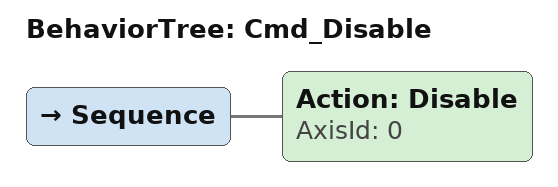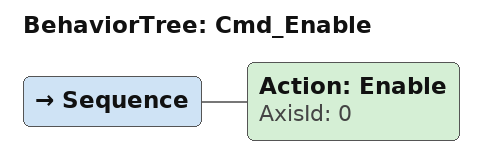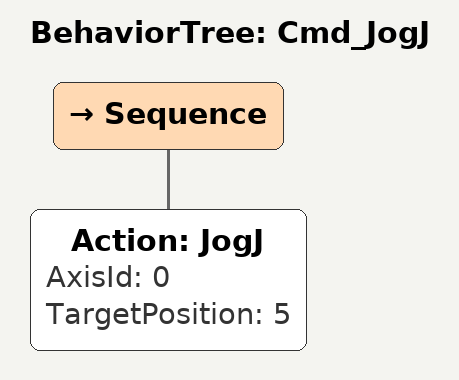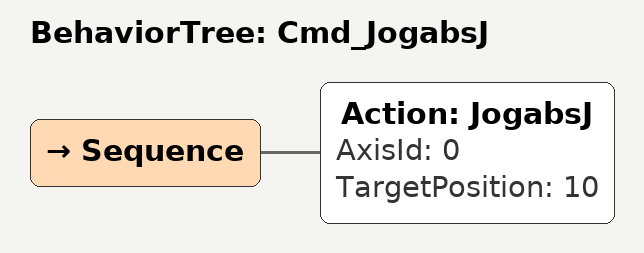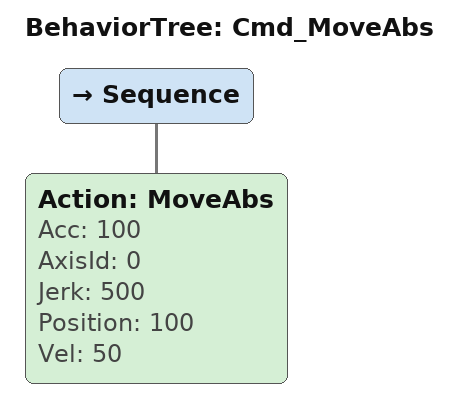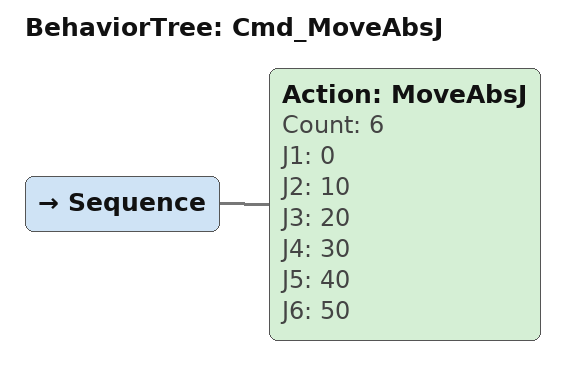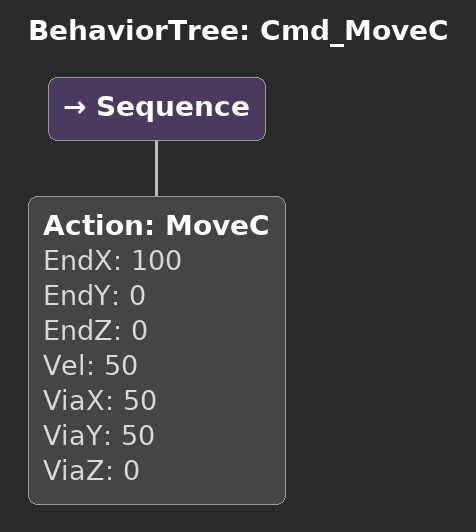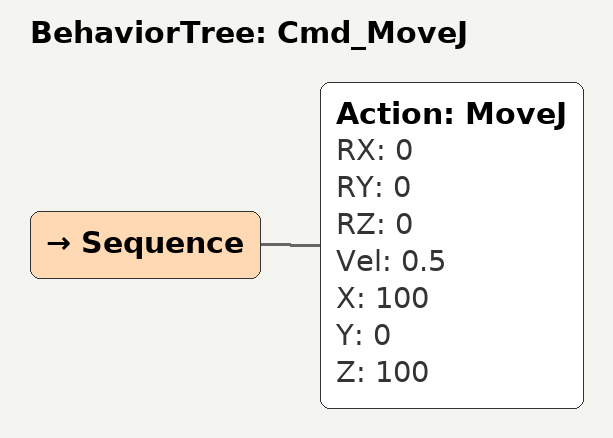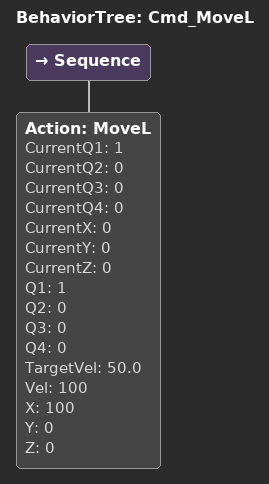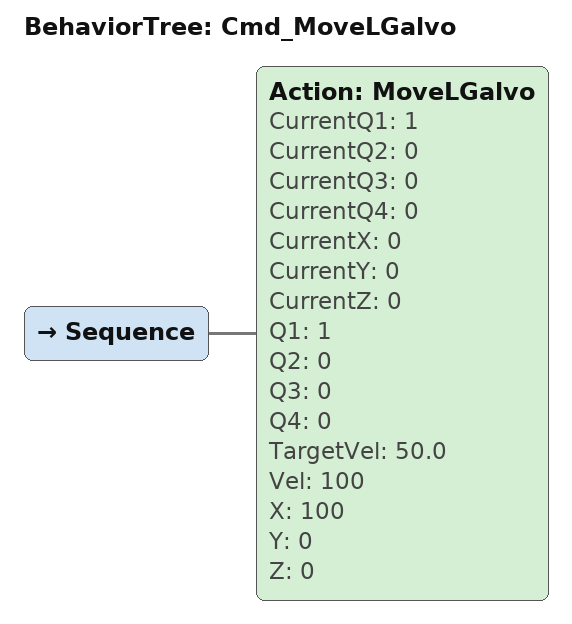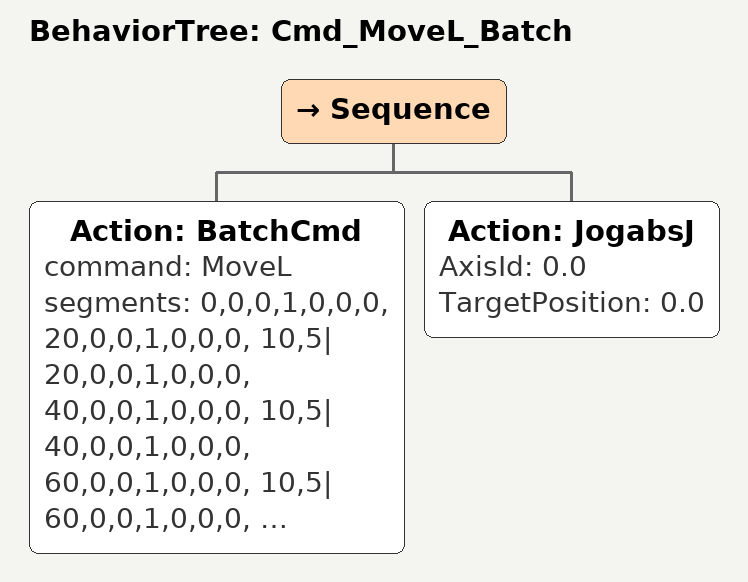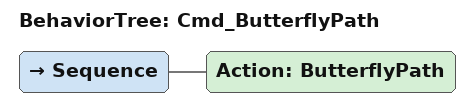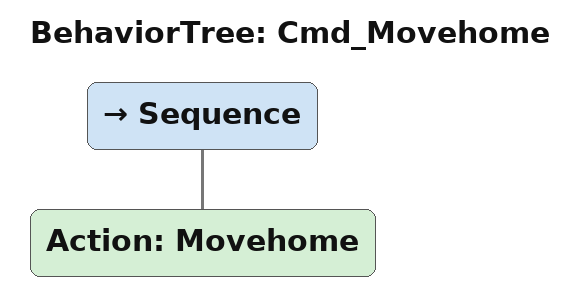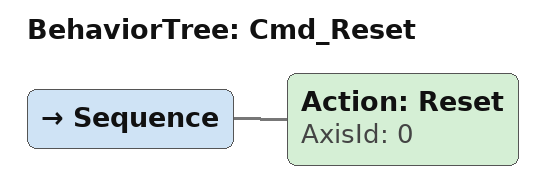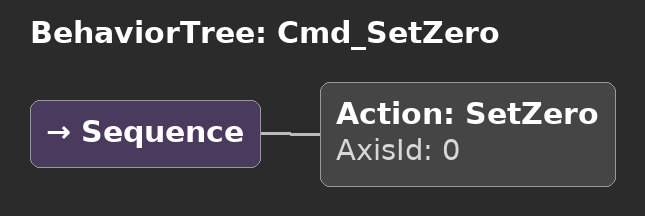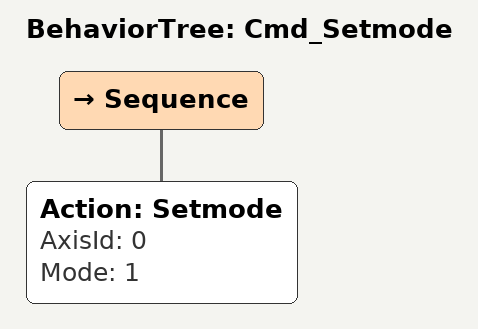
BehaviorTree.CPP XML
<?xml version="1.0"?>
<root main_tree_to_execute="Cmd_ButterflyPath">
    <BehaviorTree ID="Cmd_Disable">
        <Sequence>
            <Action AxisId="0" ID="Disable"/>
        </Sequence>
    </BehaviorTree>
    <BehaviorTree ID="Cmd_Enable">
        <Sequence>
            <Action AxisId="0" ID="Enable"/>
        </Sequence>
    </BehaviorTree>
    <BehaviorTree ID="Cmd_JogJ">
        <Sequence>
            <Action AxisId="0" ID="JogJ" TargetPosition="5"/>
        </Sequence>
    </BehaviorTree>
    <BehaviorTree ID="Cmd_JogabsJ">
        <Sequence>
            <Action AxisId="0" ID="JogabsJ" TargetPosition="10"/>
        </Sequence>
    </BehaviorTree>
    <BehaviorTree ID="Cmd_MoveAbs">
        <Sequence>
            <Action Acc="100" AxisId="0" ID="MoveAbs" Jerk="500" Position="100" Vel="50"/>
        </Sequence>
    </BehaviorTree>
    <BehaviorTree ID="Cmd_MoveAbsJ">
        <Sequence>
            <Action Count="6" ID="MoveAbsJ" J1="0" J2="10" J3="20" J4="30" J5="40" J6="50"/>
        </Sequence>
    </BehaviorTree>
    <BehaviorTree ID="Cmd_MoveC">
        <Sequence>
            <Action EndX="100" EndY="0" EndZ="0" ID="MoveC" Vel="50" ViaX="50" ViaY="50" ViaZ="0"/>
        </Sequence>
    </BehaviorTree>
    <BehaviorTree ID="Cmd_MoveJ">
        <Sequence>
            <Action ID="MoveJ" RX="0" RY="0" RZ="0" Vel="0.5" X="100" Y="0" Z="100"/>
        </Sequence>
    </BehaviorTree>
    <BehaviorTree ID="Cmd_MoveL">
        <Sequence>
            <Action CurrentQ1="1" CurrentQ2="0" CurrentQ3="0" CurrentQ4="0" CurrentX="0" CurrentY="0" CurrentZ="0" ID="MoveL" Q1="1" Q2="0" Q3="0" Q4="0" TargetVel="50.0" Vel="100" X="100" Y="0" Z="0"/>
        </Sequence>
    </BehaviorTree>
    <BehaviorTree ID="Cmd_MoveLGalvo">
        <Sequence>
            <Action CurrentQ1="1" CurrentQ2="0" CurrentQ3="0" CurrentQ4="0" CurrentX="0" CurrentY="0" CurrentZ="0" ID="MoveLGalvo" Q1="1" Q2="0" Q3="0" Q4="0" TargetVel="50.0" Vel="100" X="100" Y="0" Z="0"/>
        </Sequence>
    </BehaviorTree>
    <BehaviorTree ID="Cmd_MoveL_Batch">
        <Sequence>
            <Action ID="BatchCmd" command="MoveL" segments="                    0,0,0,1,0,0,0, 20,0,0,1,0,0,0, 10,5|                    20,0,0,1,0,0,0, 40,0,0,1,0,0,0, 10,5|                    40,0,0,1,0,0,0, 60,0,0,1,0,0,0, 10,5|                    60,0,0,1,0,0,0, 80,0,0,1,0,0,0, 10,5|                    80,0,0,1,0,0,0, 100,0,0,1,0,0,0, 10,5|                    100,0,0,1,0,0,0, 120,0,0,1,0,0,0, 10,5|                    120,0,0,1,0,0,0, 140,0,0,1,0,0,0, 10,5|                    140,0,0,1,0,0,0, 160,0,0,1,0,0,0, 10,5|                    160,0,0,1,0,0,0, 180,0,0,1,0,0,0, 10,0"/>
            <Action AxisId="0.0" ID="JogabsJ" TargetPosition="0.0"/>
        </Sequence>
    </BehaviorTree>
    <BehaviorTree ID="Cmd_ButterflyPath">
        <Sequence>
            <Action ID="ButterflyPath"/>
        </Sequence>
    </BehaviorTree>
    <BehaviorTree ID="Cmd_Movehome">
        <Sequence>
            <Action ID="Movehome"/>
        </Sequence>
    </BehaviorTree>
    <BehaviorTree ID="Cmd_Reset">
        <Sequence>
            <Action AxisId="0" ID="Reset"/>
        </Sequence>
    </BehaviorTree>
    <BehaviorTree ID="Cmd_SetZero">
        <Sequence>
            <Action AxisId="0" ID="SetZero"/>
        </Sequence>
    </BehaviorTree>
    <BehaviorTree ID="Cmd_Setmode">
        <Sequence>
            <Action AxisId="0" ID="Setmode" Mode="1"/>
        </Sequence>
    </BehaviorTree>
</root>
